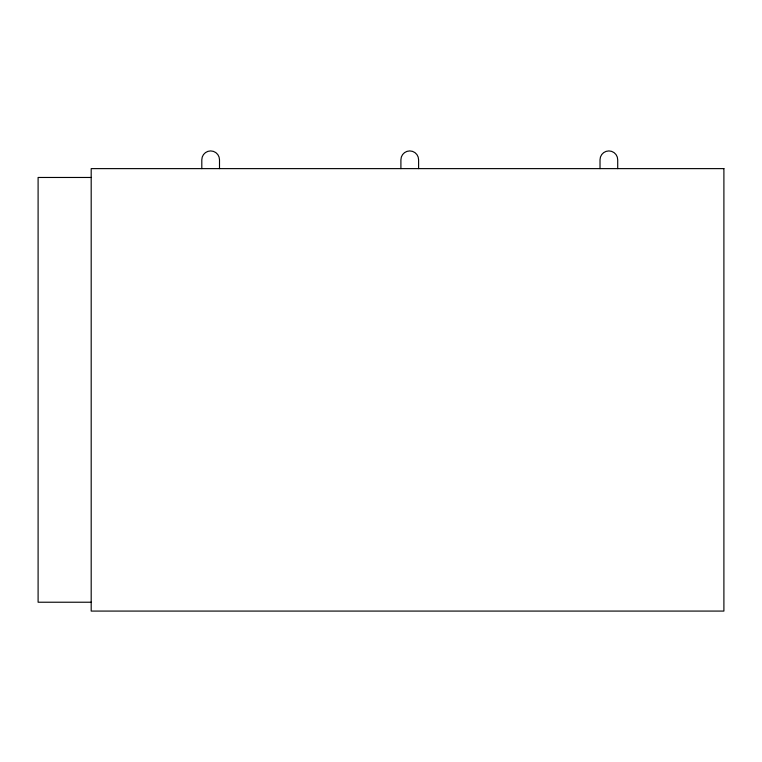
<?xml version="1.0" encoding="UTF-8"?>
<svg xmlns="http://www.w3.org/2000/svg" width="762" height="762" viewBox="0 0 762 762"><rect width="100%" height="100%" fill="white"/><g stroke="black" fill="none" stroke-linecap="round" stroke-linejoin="round"><path stroke-width="1.14" d="M91.192 177.47L38.1 177.47L38.1 602.228L91.192 602.228M617.715 168.621L617.715 159.772A8.849 8.849 0 0 0 608.867 150.924A8.849 8.849 0 0 0 600.018 159.772L600.018 168.621M418.605 168.621L418.605 159.772A8.849 8.849 0 0 0 409.756 150.924A8.849 8.849 0 0 0 400.907 159.772L400.907 168.621M219.504 168.621L219.504 159.772A8.849 8.849 0 0 0 210.655 150.924A8.849 8.849 0 0 0 201.806 159.772L201.806 168.621M723.9 168.621L91.192 168.621L91.192 611.076L723.9 611.076L723.9 168.621"/></g></svg>
